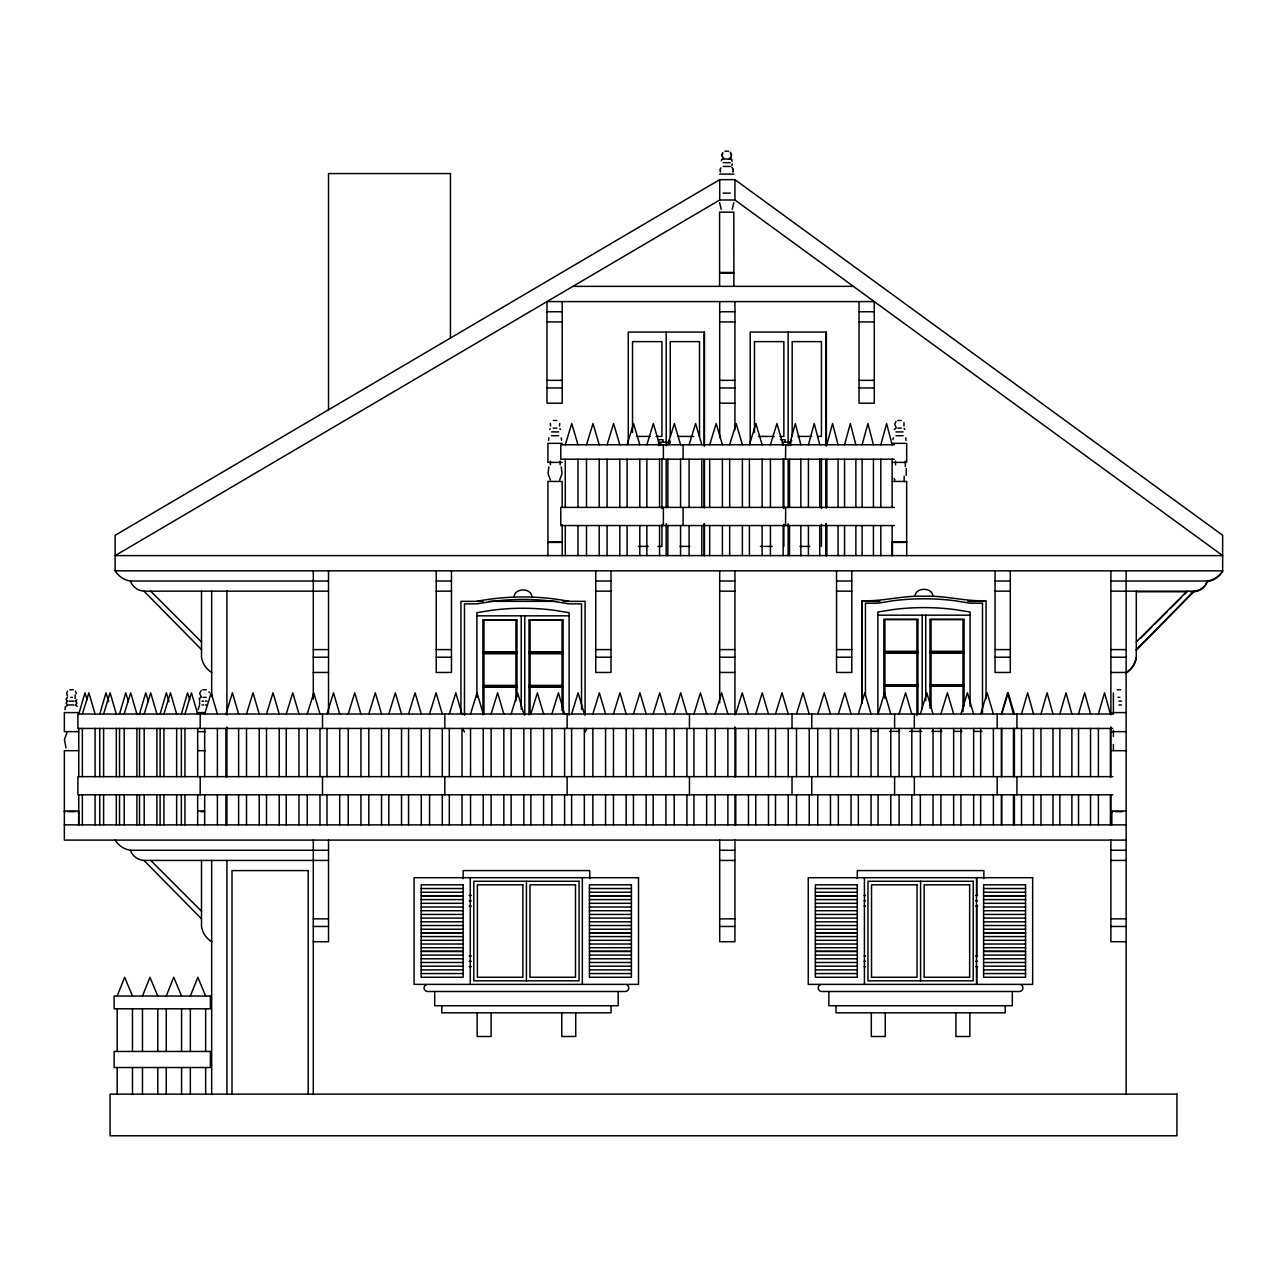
<?xml version="1.0" encoding="UTF-8"?>
<svg xmlns="http://www.w3.org/2000/svg" width="1287" height="1287" viewBox="0 0 1287 1287"><rect width="100%" height="100%" fill="white"/><g stroke="black" fill="none" stroke-linecap="round" stroke-linejoin="round"><path stroke-width="1.5" d="M514.14 597.104C514.012 587.628 531.998 587.628 531.869 597.104M915.105 596.444C914.977 586.969 932.978 586.969 932.834 596.444M733.815 202.654L732.19 209.331M550.321 423.423L550.611 425.981M561.55 440.395L561.261 437.821M720.318 169.401L720.318 171.139M722.087 155.904L722.844 152.59M721.991 155.035L722.377 153.33M731.434 155.904L730.26 152.188M733.204 171.139L733.204 169.401M892.937 439.527L893.323 437.821M906.048 440.395L905.758 437.821M721.235 160.746L721.91 159.395M732.206 161.245L731.209 159.105M906.241 475.337L906.241 468.484M789.526 444.771L795.318 423.568L800.836 444.771M808.429 444.771L814.221 423.568L819.739 444.771M826.753 444.771L832.544 423.568L838.078 444.771M844.545 444.771L850.337 423.568L855.871 444.771M862.129 444.771L867.921 423.568L873.439 444.771M880.823 444.771L886.614 423.568L892.132 444.771M1001.431 714.012L1007.576 692.824L1013.448 714.012M1021.508 714.012L1027.653 692.824L1033.525 714.012M1040.974 714.012L1047.119 692.824L1052.991 714.012M1059.861 714.012L1066.006 692.824L1071.878 714.012M1078.522 714.012L1084.668 692.824L1090.539 714.012M1098.39 714.012L1104.536 692.824L1110.408 714.012M78.78 714.012L84.99 692.824L87.146 699.887M99.775 714.012L106.001 692.824L108.703 701.656M119.53 714.012L125.74 692.824L128.459 701.656M139.527 714.012L145.737 692.824L148.439 701.656M160.119 714.012L166.329 692.824L169.031 701.656M181.354 714.012L187.564 692.824L189.736 699.887M82.368 714.012L88.867 692.824L95.077 714.012M103.603 714.012L110.103 692.824L116.313 714.012M124.195 714.012L130.695 692.824L136.905 714.012M144.192 714.012L150.692 692.824L156.901 714.012M163.932 714.012L170.447 692.824L176.657 714.012M184.942 714.012L191.457 692.824L197.667 714.012M204.681 714.012L211.181 692.824L217.39 714.012M225.917 714.012L232.416 692.824L238.626 714.012M246.509 714.012L253.008 692.824L259.218 714.012M266.506 714.012L273.005 692.824L279.215 714.012M286.245 714.012L292.76 692.824L298.97 714.012M307.255 714.012L313.771 692.824L319.98 714.012M326.995 714.012L333.494 692.824L339.704 714.012M348.23 714.012L354.729 692.824L360.939 714.012M368.822 714.012L375.321 692.824L381.531 714.012M388.819 714.012L395.318 692.824L401.528 714.012M408.558 714.012L415.074 692.824L421.283 714.012M429.568 714.012L436.084 692.824L442.294 714.012M449.308 714.012L455.807 692.824L462.017 714.012M470.543 714.012L477.043 692.824L483.252 714.012M548.841 466.827L548.037 473.648L550.434 480.067M565.266 444.771L571.766 423.568L577.976 444.771M491.135 714.012L497.635 692.824L503.844 714.012M586.502 444.771L593.001 423.568L599.211 444.771M511.132 714.012L517.631 692.824L523.841 714.012M607.094 444.771L613.593 423.568L619.819 444.771M530.871 714.012L537.387 692.824L543.597 714.012M627.091 444.771L633.59 423.568L639.8 444.771M551.882 714.012L558.381 692.824L564.607 714.012M646.846 444.771L653.346 423.568L659.555 444.771M571.621 714.012L578.12 692.824L584.33 714.012M667.84 444.771L674.356 423.568L680.566 444.771M592.857 714.012L599.356 692.824L605.566 714.012M689.092 444.771L695.591 423.568L701.801 444.771M613.449 714.012L619.948 692.824L626.158 714.012M709.684 444.771L716.183 423.568L722.393 444.771M633.445 714.012L639.945 692.824L646.154 714.012M729.665 444.771L736.18 423.568L742.39 444.771M653.185 714.012L659.7 692.824L665.91 714.012M749.42 444.771L755.919 423.568L762.129 444.771M674.195 714.012L680.694 692.824L686.92 714.012M770.43 444.771L776.93 423.568L783.139 444.771M693.934 714.012L700.434 692.824L706.643 714.012M715.17 714.012L721.669 692.824L727.879 714.012M735.762 714.012L742.261 692.824L748.471 714.012M755.759 714.012L762.258 692.824L768.468 714.012M775.498 714.012L782.013 692.824L788.223 714.012M796.508 714.012L803.008 692.824L809.217 714.012M817.744 714.012L824.259 692.824L830.469 714.012M838.352 714.012L844.851 692.824L851.061 714.012M858.332 714.012L864.832 692.824L871.058 714.012M878.088 714.012L884.587 692.824L890.797 714.012M899.098 714.012L905.598 692.824L911.807 714.012M920.334 714.012L926.833 692.824L933.043 714.012M940.926 714.012L947.425 692.824L953.635 714.012M960.922 714.012L967.422 692.824L973.632 714.012M980.662 714.012L987.177 692.824L993.387 714.012M1001.672 714.012L1008.188 692.824L1014.397 714.012M548.825 437.821L548.535 440.395M559.475 425.981L559.765 423.423M720.189 169.401L720.945 167.841M731.547 155.904L730.678 157.464M732.914 171.975L733.317 171.139M903.989 425.981L903.989 422.586M117.165 996.025L124.646 977.267L132.481 996.025M142.471 996.025L149.952 977.267L157.786 996.025M166.264 996.025L173.745 977.267L181.58 996.025M190.347 996.025L197.828 977.267L205.647 996.025M76.866 699.742L75.515 701.093M549.646 429.504L550.144 428.651M731.901 165.508L732.206 164.06M894.143 429.504L896.106 428.104M585.07 732.046L586.856 728.587M66.86 733.011L64.447 739.446L65.975 747.827M559.652 480.067L562.049 473.648L561.245 466.827M67.487 691.103L66.634 693.548L67.487 695.977M199.598 701.721L199.598 704.407M1136.292 649.597L1193.821 591.167A15.283 15.283 0 0 0 1207.399 581.016A21.654 21.654 0 0 0 1222.65 570.849L1222.65 535.295L734.941 179.665L719.706 179.665L115.154 535.295L115.154 570.849A21.654 21.654 0 0 0 130.389 581.016A15.283 15.283 0 0 0 143.983 591.167L201.512 649.597M1136.292 650.192L1193.821 591.763A15.283 15.283 0 0 0 1207.399 581.595A21.654 21.654 0 0 0 1222.65 571.444M1136.292 641.972L1187.081 591.167M1140.523 638.336L1151.801 627.042M1154.632 624.227L1167.325 611.518M1170.156 608.703L1181.45 597.409M1184.265 594.578L1187.081 591.763L1136.292 591.763M730.791 157.464L729.311 158.558M201.158 690.475L199.678 693.548L201.158 696.605M199.372 705.726L198.005 709.652M895.993 421.428L894.722 424.292L895.993 427.139M721.798 159.395L723.262 158.848M482.915 620.109L516.988 620.109L516.988 652.187L482.915 652.187L482.915 620.093L516.988 620.093M482.915 652.187L516.988 652.187M529.021 620.109L563.095 620.109L563.095 652.187L529.021 652.187L529.021 620.093L563.095 620.093M482.915 653.506L516.988 653.506L516.988 685.569L482.915 685.569L482.915 653.506L516.988 653.506M529.021 652.187L563.095 652.187M482.915 685.569L516.988 685.569M529.021 653.506L563.095 653.506L563.095 685.569L529.021 685.569L529.021 653.506L563.095 653.506M482.915 714.945L482.915 686.888L516.988 686.888L516.988 696.91M529.021 685.569L563.095 685.569M529.021 714.945L529.021 686.888L563.095 686.888L563.095 712.95M883.879 619.449L917.953 619.449L917.953 651.512L883.879 651.512L883.879 619.433L917.953 619.449M883.879 651.512L917.953 651.512M929.986 619.449L964.06 619.449L964.06 651.512L929.986 651.512L929.986 619.433L964.06 619.449M883.879 652.847L917.953 652.847L917.953 684.909L883.879 684.909L883.879 652.847L917.953 652.847M929.986 651.512L964.06 651.512M883.879 684.909L917.953 684.909M929.986 652.847L964.06 652.847L964.06 684.909L929.986 684.909L929.986 652.847L964.06 652.847M883.879 696.251L883.879 686.228L917.953 686.228L917.953 714.285M929.986 684.909L964.06 684.909M929.986 708.268L929.986 686.228L964.06 686.228L964.06 706.273M719.706 200L115.154 555.614L1222.65 555.614L734.941 200L719.706 200L719.706 179.665M67.407 697.409L66.007 699.259L67.407 701.093M67.407 701.222L66.007 703.072L67.407 704.906M75.515 704.906L76.93 703.072L75.515 701.222M67.905 704.97L65.251 707.078L64.961 709.652M476.898 601.335C507.271 595.479 538.754 595.479 569.111 601.335M724.919 151.222L728.587 151.222M723.149 158.848L731.724 159.395M723.149 162.661L730.131 162.661M723.149 166.457L730.26 166.457M719.594 174.083L733.928 174.083M723.149 193.13L730.26 193.13M719.594 272.49L733.88 272.49M719.594 273.15L733.815 273.15M572.892 286.357L853.394 286.357M546.975 311.76L562.21 311.76M719.706 311.76L734.941 311.76M859.04 311.76L874.291 311.76M546.975 321.927L562.21 321.927M719.706 321.927L734.941 321.927M859.04 321.927L874.291 321.927M546.975 380.341L562.21 380.341M719.706 380.341L734.941 380.341M859.04 380.341L874.291 380.341M546.975 387.966L562.21 387.966M719.706 387.966L734.941 387.966M859.04 387.966L874.291 387.966M719.706 403.201L734.941 403.201M553.265 420.479L556.821 420.479M897.763 420.479L901.318 420.479M553.265 428.104L556.821 428.104M897.763 428.104L901.318 428.104M551.608 431.901L558.606 431.901M895.993 431.901L903.104 431.901M551.48 435.714L558.606 435.714M895.993 435.714L903.104 435.714M636.47 436.422L650.176 436.422M656.064 436.422L661.936 436.422L661.936 341.634L632.544 341.634L632.544 432.464M678.056 436.422L693.661 436.422M758.397 436.422L774.066 436.422M779.938 436.422L783.863 436.422L783.863 341.634L754.472 341.634L754.472 432.464M798.02 436.422L811.679 436.422M817.535 436.422L821.444 436.422L821.444 341.634L792.181 341.634L792.181 436.422M780.533 439.704L784.99 439.704L784.99 442.149M791.811 440.524L790.685 440.524L790.685 445.415M669.883 442.149L660.633 442.149L660.633 445.415M790.685 442.149L782.56 442.149L782.56 445.415M562.162 443.339L547.924 443.339L547.924 462.387L562.162 462.387M892.438 443.339L906.659 443.339L906.659 462.387L892.438 462.387M894.385 444.771L560.778 444.771L560.778 459.202L894.385 459.202M892.438 481.435L906.659 481.435L906.659 542.406L892.438 542.406M894.385 507.4L560.778 507.4L560.778 525.546L894.385 525.546M547.924 541.747L562.21 541.747L562.21 555.614M547.924 542.406L562.162 542.406L562.162 524.71M638.432 546.396L648.23 546.396M658.027 546.396L661.936 546.396L661.936 524.485M680.003 546.396L689.752 546.396M760.36 546.396L772.103 546.396M799.983 546.396L809.732 546.396M115.154 570.849L1222.65 570.849M130.389 581.016L328.523 581.016M436.229 581.016L451.464 581.016M595.752 581.016L610.987 581.016M719.706 581.016L734.941 581.016M836.55 581.016L851.785 581.016M995.06 581.016L1010.295 581.016M1110.89 581.016L1207.415 581.016M143.983 591.167L328.523 591.167M436.229 591.167L451.464 591.167M595.752 591.167L610.987 591.167M719.706 591.167L734.941 591.167M836.55 591.167L851.785 591.167M995.06 591.167L1010.295 591.167M1110.89 591.167L1193.821 591.167M1190.459 591.763L1193.821 591.763M483.14 601.335L460.939 601.335L460.939 713.239M489.14 601.335L557.094 601.335M563.095 601.335L585.07 601.335L585.07 715.266M879.938 601.335L861.952 601.335L861.952 703.265M967.888 601.335L983.879 601.335M877.863 615.17L970.076 615.17M476.898 615.829L569.111 615.829M313.288 649.597L328.523 649.597M436.229 649.597L451.464 649.597M595.752 649.597L610.987 649.597M719.706 649.597L734.941 649.597M836.55 649.597L851.785 649.597M995.06 649.597L1010.295 649.597M1110.89 649.597L1126.125 649.597M313.288 657.223L328.523 657.223M436.229 657.223L451.464 657.223M595.752 657.223L610.987 657.223M719.706 657.223L734.941 657.223M836.55 657.223L851.785 657.223M995.06 657.223L1010.295 657.223M1110.89 657.223L1126.125 657.223M313.288 672.457L328.523 672.457M719.706 672.457L734.941 672.457M1110.89 672.457L1126.125 672.457A21.654 21.654 0 0 0 1136.292 657.223M883.879 686.228L917.953 686.228M929.986 686.228L964.06 686.228M482.915 686.888L516.988 686.888M529.021 686.888L563.095 686.888M69.691 689.735L73.246 689.735M202.735 689.735L206.29 689.735M1117.18 689.735L1120.736 689.735M70.576 697.345L72.345 697.345M201.078 697.345L199.292 698.31L199.598 700.611M202.96 697.345L206.226 697.345M1118.065 697.345L1119.835 697.345M68.951 701.158L73.97 701.158M201.995 701.158L203.587 701.158M205.421 701.158L207.014 701.158M1118.95 701.158L1121.46 701.158M68.951 704.97L73.97 704.97M201.995 704.97L203.587 704.97M205.421 704.97L206.29 704.97M1118.95 704.97L1121.46 704.97M78.571 712.596L64.35 712.596L64.35 731.643L78.571 731.643M197.394 712.596L205.421 712.596M1111.839 712.596L1126.061 712.596M1112.788 714.012L77.88 714.012L77.88 728.442L1112.788 728.442M871.476 731.386L877.509 731.386M889.574 731.386L899.613 731.386M909.668 731.386L921.733 731.386M931.772 731.386L941.827 731.386M953.892 731.386L961.92 731.386M973.986 731.386L982.029 731.386M197.635 731.643L205.421 731.643M1111.839 731.643L1126.061 731.643M78.571 750.691L64.35 750.691L64.35 840.105L1126.125 840.105M197.635 750.691L205.421 750.691M1111.839 750.691L1126.061 750.691M1112.788 776.656L77.88 776.656L77.88 794.803L1112.788 794.803M64.35 811.003L78.636 811.003L78.636 824.87M197.394 811.003L204.536 811.003M1126.125 811.003L1111.839 811.003L1111.839 824.87M64.35 811.663L65.299 811.663M67.905 811.663L75.016 811.663M77.622 811.663L78.571 811.663M200.949 811.663L204.504 811.663M1111.839 811.663L1112.788 811.663M1115.395 811.663L1122.505 811.663M64.35 824.87L1126.125 824.87M115.154 840.105A21.654 21.654 0 0 0 130.389 850.273L328.523 850.273M719.706 850.273L734.941 850.273M1110.89 850.273L1126.125 850.273M130.389 850.273A15.283 15.283 0 0 0 143.983 860.424L328.523 860.424M719.706 860.424L734.941 860.424M1110.89 860.424L1126.125 860.424M421.203 888.529L463.143 888.529M589.446 888.529L631.402 888.529M815.363 888.529L857.303 888.529M983.606 888.529L1025.546 888.529M421.203 892.229L463.143 892.229M589.446 892.229L631.402 892.229M815.363 892.229L857.303 892.229M983.606 892.229L1025.546 892.229M469.192 895.479L471.332 895.479M864.14 895.479L865.491 895.479M975.691 895.479L977.525 895.479M421.203 899.597L463.143 899.597M589.446 899.597L631.402 899.597M815.363 899.597L857.303 899.597M983.606 899.597L1025.546 899.597M469.24 900.82L471.332 900.82M864.14 900.82L865.491 900.82M975.691 900.82L977.525 900.82M421.203 903.313L463.143 903.313M589.446 903.313L631.402 903.313M815.363 903.313L857.303 903.313M983.606 903.313L1025.546 903.313M469.192 906.145L471.332 906.145M864.14 906.145L865.491 906.145M975.691 906.145L977.525 906.145M421.203 907.013L463.143 907.013M589.446 907.013L631.402 907.013M815.363 907.013L857.303 907.013M983.606 907.013L1025.546 907.013M421.203 910.713L463.143 910.729M589.446 910.713L631.402 910.729M815.363 910.729L857.303 910.713M983.606 910.713L1025.546 910.729M421.203 914.43L463.143 914.43M589.446 914.43L631.402 914.43M815.363 914.43L857.303 914.43M983.606 914.43L1025.546 914.43M421.203 918.098L463.143 918.098M589.446 918.098L631.402 918.098M815.363 918.098L857.303 918.098M983.606 918.098L1025.546 918.098M313.288 918.854L328.523 918.854M719.706 918.854L734.941 918.854M1110.89 918.854L1126.125 918.854M421.203 921.798L463.143 921.798M589.446 921.798L631.402 921.798M815.363 921.798L857.303 921.798M983.606 921.798L1025.546 921.798M421.203 925.514L463.143 925.514M589.446 925.514L631.402 925.514M815.363 925.514L857.303 925.514M983.606 925.514L1025.546 925.514M313.288 926.463L328.523 926.463M719.706 926.463L734.941 926.463M1110.89 926.463L1126.125 926.463M421.203 929.214L463.143 929.23M589.446 929.23L631.402 929.214M815.363 929.23L857.303 929.214M983.606 929.23L1025.546 929.214M421.203 936.582L463.143 936.582M589.446 936.582L631.402 936.582M815.363 936.582L857.303 936.582M983.606 936.582L1025.546 936.582M421.203 940.298L463.143 940.298M589.446 940.298L631.402 940.298M815.363 940.298L857.303 940.298M983.606 940.298L1025.546 940.298M313.288 941.714L328.523 941.714L328.523 840.105M1126.125 941.714L1110.89 941.714L1110.89 840.105M421.203 944.014L463.143 944.014M589.446 944.014L631.402 944.014M815.363 944.014L857.303 944.014M983.606 944.014L1025.546 944.014M421.203 947.715L463.143 947.699M589.446 947.715L631.402 947.699M815.363 947.715L857.303 947.699M983.606 947.715L1025.546 947.699M421.203 955.083L463.143 955.083M589.446 955.083L631.402 955.083M815.363 955.083L857.303 955.083M983.606 955.083L1025.546 955.083M469.192 955.935L471.332 955.935M864.14 955.935L865.491 955.935M975.691 955.935L977.525 955.935M421.203 958.799L463.143 958.783M589.446 958.783L631.402 958.799M815.363 958.783L857.303 958.799M983.606 958.799L1025.546 958.783M469.24 961.276L471.332 961.276M864.14 961.276L865.491 961.276M975.691 961.276L977.525 961.276M421.203 962.483L463.143 962.483M589.446 962.483L631.402 962.483M815.363 962.483L857.303 962.483M983.606 962.483L1025.546 962.483M421.203 966.199L463.143 966.183M589.446 966.183L631.402 966.199M815.363 966.199L857.303 966.183M983.606 966.199L1025.546 966.183M469.192 966.601L471.332 966.601M864.14 966.601L865.491 966.601M975.691 966.601L977.525 966.601M421.203 969.899L463.143 969.851M589.446 969.851L631.402 969.899M815.363 969.899L857.303 969.851M983.606 969.851L1025.546 969.899M421.203 973.567L463.143 973.567M589.446 973.567L631.402 973.567M815.363 973.567L857.303 973.567M983.606 973.567L1025.546 973.567M723.358 158.092L724.211 158.558M75.853 705.26L77.204 706.338M904.053 428.346L904.938 429.504M723.471 158.092L721.975 155.904M731.836 167.213L733.317 169.401M150.708 591.167L201.512 641.972M150.708 860.424L201.512 911.228M143.983 860.424L201.512 918.854M559.942 428.651L560.44 429.504M75.434 691.103L76.287 693.548M894.047 478.587L894.932 480.067M462.709 728.587L464.478 732.046M721.203 209.331L719.594 202.654M731.257 153.33L731.547 154.167M720.189 171.139L720.607 171.975M208.944 691.843L209.234 692.663M1136.292 591.167L1136.292 657.802A21.654 21.654 0 0 1 1126.125 673.053M1126.125 570.849L1126.125 1094.127M1113.416 692.824L1113.416 714.012M1113.416 730.453L1113.416 736.486M1113.416 744.513L1113.416 750.546M1110.89 570.849L1110.89 714.864M1110.89 726.865L1110.89 776.865M1110.89 794.867L1110.89 824.87M1110.408 728.442L1110.408 776.656M1110.408 794.803L1110.408 824.87M1098.39 728.442L1098.39 776.656M1098.39 794.803L1098.39 824.87M1090.539 728.442L1090.539 776.656M1090.539 794.803L1090.539 824.87M1078.522 728.442L1078.522 776.656M1078.522 794.803L1078.522 824.87M1071.878 728.442L1071.878 776.656M1071.878 794.803L1071.878 824.87M1059.861 728.442L1059.861 776.656M1059.861 794.803L1059.861 824.87M1052.991 728.442L1052.991 776.656M1052.991 794.803L1052.991 824.87M1040.974 728.442L1040.974 776.656M1040.974 794.803L1040.974 824.87M1033.525 728.442L1033.525 776.656M1033.525 794.803L1033.525 824.87M1021.508 728.442L1021.508 776.656M1021.508 794.803L1021.508 824.87M1016.923 714.012L1016.923 728.442M1016.923 776.656L1016.923 794.803M1014.397 728.442L1014.397 776.656M1014.397 794.803L1014.397 824.87M1013.448 728.442L1013.448 776.656M1013.448 794.803L1013.448 824.87M1012.322 991.505L1012.322 1005.726L828.86 1005.726L828.86 991.505M1010.295 570.849L1010.295 672.457L995.06 672.457L995.06 570.849M1005.211 1005.726L1005.211 1012.837L835.971 1012.837L835.971 1005.726M1001.672 728.442L1001.672 776.656M1001.672 794.803L1001.672 824.87M1001.431 728.442L1001.431 776.656M1001.431 794.803L1001.431 824.87M997.184 714.012L997.184 728.442M997.184 776.656L997.184 794.803M993.387 728.442L993.387 776.656M993.387 794.803L993.387 824.87M986.051 698.584L986.051 600.675C965.218 601.673 944.883 595.286 923.969 596.267C903.072 595.286 882.721 601.673 861.904 600.675L861.904 702.589M983.879 878.587L983.879 870.591L857.303 870.591L857.303 878.571M982.496 712.628L982.496 603.201L970.076 603.201L954.922 600.756A243.935 243.935 0 0 0 893.033 600.756L877.863 603.201L865.443 603.201L865.443 694.723M980.662 728.442L980.662 776.656M980.662 794.803L980.662 824.87M976.769 877.702L976.769 895.479M976.769 905.356L976.769 956.724M976.769 966.601L976.769 984.378M976.495 877.702L976.495 984.378M973.632 728.442L973.632 776.656M973.632 794.803L973.632 824.87M970.076 706.483L970.076 612.017L954.922 609.571A243.935 243.935 0 0 0 893.033 609.571L877.863 612.017L877.863 714.607M969.883 1012.837L969.883 1036.502L955.919 1036.502L955.919 1012.837M962.998 620.189L962.998 650.772M962.998 653.603L962.998 684.153M962.998 686.985L962.998 711.808M960.922 728.442L960.922 776.656M960.922 794.803L960.922 824.87M953.635 728.442L953.635 776.656M953.635 794.803L953.635 824.87M940.926 728.442L940.926 776.656M940.926 794.803L940.926 824.87M933.043 728.442L933.043 776.656M933.043 794.803L933.043 824.87M931.048 620.189L931.048 650.772M931.048 653.603L931.048 684.153M931.048 686.985L931.048 707.995M925.755 615.17L925.755 700.691M922.2 615.17L922.2 708.638M920.591 881.257L920.591 980.823M920.334 728.442L920.334 776.656M920.334 794.803L920.334 824.87M916.891 620.189L916.891 650.772M916.891 653.603L916.891 684.153M916.891 686.985L916.891 715.636M914.333 714.012L914.333 728.442M914.333 776.656L914.333 794.803M911.807 728.442L911.807 776.656M911.807 794.803L911.807 824.87M906.724 555.614L906.724 541.747L892.438 541.747L892.438 555.614M905.308 461.164L905.308 466.634M904.182 476.11L904.182 481.917M899.098 728.442L899.098 776.656M899.098 794.803L899.098 824.87M895.543 461.164L895.543 464.816M894.61 714.012L894.61 728.442M894.61 776.656L894.61 794.803M892.132 459.202L892.132 507.4M892.132 525.546L892.132 555.614M890.797 728.442L890.797 776.656M890.797 794.803L890.797 824.87M885.263 1012.837L885.263 1036.502L871.299 1036.502L871.299 1012.837M884.941 620.189L884.941 650.772M884.941 653.603L884.941 684.153M884.941 686.985L884.941 698.439M880.823 459.202L880.823 507.4M880.823 525.546L880.823 555.614M878.088 728.442L878.088 776.656M878.088 794.803L878.088 824.87M873.439 459.202L873.439 507.4M873.439 525.546L873.439 555.614M871.058 728.442L871.058 776.656M871.058 794.803L871.058 824.87M864.414 877.702L864.414 984.378M862.129 459.202L862.129 507.4M862.129 525.546L862.129 555.614M859.04 301.592L859.04 403.201L874.291 403.201L874.291 301.592L546.975 301.592L546.975 403.201L562.21 403.201L562.21 301.592M858.332 728.442L858.332 776.656M858.332 794.803L858.332 824.87M855.871 459.202L855.871 507.4M855.871 525.546L855.871 555.614M851.785 570.849L851.785 672.457L836.55 672.457L836.55 570.849M851.061 728.442L851.061 776.656M851.061 794.803L851.061 824.87M844.545 459.202L844.545 507.4M844.545 525.546L844.545 555.614M838.352 728.442L838.352 776.656M838.352 794.803L838.352 824.87M838.078 459.202L838.078 507.4M838.078 525.546L838.078 555.614M830.469 728.442L830.469 776.656M830.469 794.803L830.469 824.87M826.753 459.202L826.753 507.4M826.753 525.546L826.753 555.614M826.383 445.849L826.383 332.078L750.192 332.078L750.192 443.838M826.383 459.813L826.383 507.705M826.383 523.68L826.383 555.614M826.077 332.078L826.077 445.849M826.077 459.813L826.077 507.705M826.077 523.68L826.077 555.614M821.444 458.719L821.444 508.542M821.444 524.485L821.444 546.396M819.739 459.202L819.739 507.4M819.739 525.546L819.739 555.614M817.744 728.442L817.744 776.656M817.744 794.803L817.744 824.87M811.759 714.012L811.759 728.442M811.759 776.656L811.759 794.803M809.217 728.442L809.217 776.656M809.217 794.803L809.217 824.87M808.429 459.202L808.429 507.4M808.429 525.546L808.429 555.614M800.836 459.202L800.836 507.4M800.836 525.546L800.836 555.614M796.508 728.442L796.508 776.656M796.508 794.803L796.508 824.87M792.02 714.012L792.02 728.442M792.02 776.656L792.02 794.803M789.526 459.202L789.526 507.4M789.526 525.546L789.526 555.614M788.223 728.442L788.223 776.656M788.223 794.803L788.223 824.87M788.127 332.078L788.127 445.849M788.127 459.813L788.127 507.705M788.127 523.68L788.127 555.614M785.681 444.771L785.537 459.202M785.681 507.4L785.537 525.546M783.863 458.719L783.863 508.542M783.863 524.485L783.863 546.396M783.139 459.202L783.139 507.4M783.139 525.546L783.139 555.614M775.498 728.442L775.498 776.656M775.498 794.803L775.498 824.87M770.43 459.202L770.43 507.4M770.43 525.546L770.43 555.614M768.468 728.442L768.468 776.656M768.468 794.803L768.468 824.87M762.129 459.202L762.129 507.4M762.129 525.546L762.129 555.614M755.759 728.442L755.759 776.656M755.759 794.803L755.759 824.87M749.42 459.202L749.42 507.4M749.42 525.546L749.42 555.614M748.471 728.442L748.471 776.656M748.471 794.803L748.471 824.87M742.39 459.202L742.39 507.4M742.39 525.546L742.39 555.614M735.762 728.442L735.762 776.656M735.762 794.803L735.762 824.87M734.941 179.665L734.941 200M734.941 301.592L734.941 429.601M734.941 570.849L734.941 714.864M734.941 726.865L734.941 776.865M734.941 794.867L734.941 824.87M734.941 840.105L734.941 941.714L719.706 941.714L719.706 840.105M733.88 286.357L733.815 212.178L719.594 212.178L719.594 286.357M729.665 459.202L729.665 507.4M729.665 525.546L729.665 555.614M727.879 728.442L727.879 776.656M727.879 794.803L727.879 824.87M722.393 459.202L722.393 507.4M722.393 525.546L722.393 555.614M719.706 301.592L719.706 437.612M719.706 570.849L719.706 702.863M715.17 728.442L715.17 776.656M715.17 794.803L715.17 824.87M709.684 459.202L709.684 507.4M709.684 525.546L709.684 555.614M706.643 728.442L706.643 776.656M706.643 794.803L706.643 824.87M704.456 445.849L704.456 332.078L628.265 332.078L628.265 443.838M704.456 459.813L704.456 507.705M704.456 523.68L704.456 555.614M704.15 332.078L704.15 445.849M704.15 459.813L704.15 507.705M704.15 523.68L704.15 555.614M701.801 459.202L701.801 507.4M701.801 525.546L701.801 555.614M699.517 436.422L699.517 341.634L670.254 341.634L670.254 436.422M693.934 728.442L693.934 776.656M693.934 794.803L693.934 824.87M689.446 714.012L689.446 728.442M689.446 776.656L689.446 794.803M689.092 459.202L689.092 507.4M689.092 525.546L689.092 555.614M686.92 728.442L686.92 776.656M686.92 794.803L686.92 824.87M683.091 444.771L683.091 459.202M683.091 507.4L683.091 525.546M680.566 459.202L680.566 507.4M680.566 525.546L680.566 555.614M674.195 728.442L674.195 776.656M674.195 794.803L674.195 824.87M669.883 443.79L669.883 440.524L668.757 440.524L668.757 443.79M667.84 459.202L667.84 507.4M667.84 525.546L667.84 555.614M666.199 332.078L666.199 445.849M666.199 459.813L666.199 507.705M666.199 523.68L666.199 555.614M665.91 728.442L665.91 776.656M665.91 794.803L665.91 824.87M663.368 444.771L663.368 459.202M663.368 507.4L663.368 525.546M663.062 442.149L663.062 439.704L658.606 439.704L658.606 445.575M661.936 458.719L661.936 508.542M659.555 459.202L659.555 507.4M659.555 525.546L659.555 555.614M653.185 728.442L653.185 776.656M653.185 794.803L653.185 824.87M646.846 459.202L646.846 507.4M646.846 525.546L646.846 555.614M646.154 728.442L646.154 776.656M646.154 794.803L646.154 824.87M639.8 459.202L639.8 507.4M639.8 525.546L639.8 555.614M633.445 728.442L633.445 776.656M633.445 794.803L633.445 824.87M627.091 459.202L627.091 507.4M627.091 525.546L627.091 555.614M626.158 728.442L626.158 776.656M626.158 794.803L626.158 824.87M619.819 459.202L619.819 507.4M619.819 525.546L619.819 555.614M618.178 991.505L618.178 1005.726L434.7 1005.726L434.7 991.505M613.449 728.442L613.449 776.656M613.449 794.803L613.449 824.87M610.987 570.849L610.987 672.457L595.752 672.457L595.752 570.849M611.052 1005.726L611.052 1012.837L441.811 1012.837L441.811 1005.726M607.094 459.202L607.094 507.4M607.094 525.546L607.094 555.614M605.566 728.442L605.566 776.656M605.566 794.803L605.566 824.87M599.211 459.202L599.211 507.4M599.211 525.546L599.211 555.614M592.857 728.442L592.857 776.656M592.857 794.803L592.857 824.87M589.719 878.571L589.719 870.591L463.143 870.591L463.143 878.587M586.502 459.202L586.502 507.4M586.502 525.546L586.502 555.614M584.33 728.442L584.33 776.656M584.33 794.803L584.33 824.87M582.335 877.702L582.335 984.378M581.531 709.298L581.531 603.86L569.111 603.86L553.957 601.415A243.935 243.935 0 0 0 492.068 601.415L476.898 603.86L464.478 603.86L464.478 715.266M577.976 459.202L577.976 507.4M577.976 525.546L577.976 555.614M575.723 1012.837L575.723 1036.502L561.775 1036.502L561.775 1012.837M571.621 728.442L571.621 776.656M571.621 794.803L571.621 824.87M569.111 715.266L569.111 612.676L553.957 610.231A243.935 243.935 0 0 0 492.068 610.231L476.898 612.676L476.898 697.377M567.133 714.012L567.133 728.442M567.133 776.656L567.133 794.803M565.266 459.202L565.266 507.4M565.266 525.546L565.266 555.614M564.607 728.442L564.607 776.656M564.607 794.803L564.607 824.87M562.162 506.998L562.162 481.435L547.924 481.435L547.924 555.614M562.033 620.849L562.033 651.431M562.033 654.263L562.033 684.813M562.033 687.644L562.033 710.569M560.183 461.164L560.183 464.816M551.882 728.442L551.882 776.656M551.882 794.803L551.882 824.87M550.402 461.164L550.402 464.816M543.597 728.442L543.597 776.656M543.597 794.803L543.597 824.87M530.871 728.442L530.871 776.656M530.871 794.803L530.871 824.87M530.083 620.849L530.083 651.431M530.083 654.263L530.083 684.813M530.083 687.644L530.083 714.382M526.431 881.257L526.431 980.823M524.774 615.829L524.774 715.266M523.841 728.442L523.841 776.656M523.841 794.803L523.841 824.87M521.235 615.829L521.235 709.314M515.926 620.849L515.926 651.431M515.926 654.263L515.926 684.813M515.926 687.644L515.926 701.013M511.132 728.442L511.132 776.656M511.132 794.803L511.132 824.87M503.844 728.442L503.844 776.656M503.844 794.803L503.844 824.87M491.135 728.442L491.135 776.656M491.135 794.803L491.135 824.87M491.103 1012.837L491.103 1036.502L477.155 1036.502L477.155 1012.837M483.976 620.849L483.976 651.431M483.976 654.263L483.976 684.813M483.976 687.644L483.976 714.382M483.252 728.442L483.252 776.656M483.252 794.803L483.252 824.87M470.543 728.442L470.543 776.656M470.543 794.803L470.543 824.87M470.27 877.702L470.27 984.378M462.017 728.442L462.017 776.656M462.017 794.803L462.017 824.87M451.464 570.849L451.464 672.457L436.229 672.457L436.229 570.849M450.45 338.063L450.45 173.568L328.523 173.568L328.523 409.781M449.308 728.442L449.308 776.656M449.308 794.803L449.308 824.87M444.819 714.012L444.819 728.442M444.819 776.656L444.819 794.803M442.294 728.442L442.294 776.656M442.294 794.803L442.294 824.87M429.568 728.442L429.568 776.656M429.568 794.803L429.568 824.87M421.283 728.442L421.283 776.656M421.283 794.803L421.283 824.87M408.558 728.442L408.558 776.656M408.558 794.803L408.558 824.87M401.528 728.442L401.528 776.656M401.528 794.803L401.528 824.87M388.819 728.442L388.819 776.656M388.819 794.803L388.819 824.87M381.531 728.442L381.531 776.656M381.531 794.803L381.531 824.87M368.822 728.442L368.822 776.656M368.822 794.803L368.822 824.87M360.939 728.442L360.939 776.656M360.939 794.803L360.939 824.87M348.23 728.442L348.23 776.656M348.23 794.803L348.23 824.87M339.704 728.442L339.704 776.656M339.704 794.803L339.704 824.87M328.523 570.849L328.523 712.853M326.995 728.442L326.995 776.656M326.995 794.803L326.995 824.87M322.506 714.012L322.506 728.442M322.506 776.656L322.506 794.803M319.98 728.442L319.98 776.656M319.98 794.803L319.98 824.87M313.288 570.849L313.288 699.131M313.288 840.105L313.288 1094.127M308.204 1094.127L308.204 870.591L231.998 870.591L231.998 1094.127M307.255 728.442L307.255 776.656M307.255 794.803L307.255 824.87M298.97 728.442L298.97 776.656M298.97 794.803L298.97 824.87M286.245 728.442L286.245 776.656M286.245 794.803L286.245 824.87M279.215 728.442L279.215 776.656M279.215 794.803L279.215 824.87M266.506 728.442L266.506 776.656M266.506 794.803L266.506 824.87M259.218 728.442L259.218 776.656M259.218 794.803L259.218 824.87M246.509 728.442L246.509 776.656M246.509 794.803L246.509 824.87M238.626 728.442L238.626 776.656M238.626 794.803L238.626 824.87M226.914 590.846L226.914 715.009M226.914 726.994L226.914 776.93M226.914 794.899L226.914 824.87M226.914 860.424L226.914 1094.127M225.917 728.442L225.917 776.656M225.917 794.803L225.917 824.87M217.39 728.442L217.39 776.656M217.39 794.803L217.39 824.87M211.679 591.167L211.679 696.524M211.679 860.424L211.679 1094.127M205.647 1008.799L205.647 1051.463M205.647 1067.518L205.647 1094.127M204.681 728.442L204.681 776.656M204.681 794.803L204.681 824.87M201.512 591.167L201.512 657.223A21.654 21.654 0 0 0 211.679 672.457M201.512 860.424L201.512 926.463A21.654 21.654 0 0 0 211.679 941.714M200.193 714.012L200.193 728.442M200.193 776.656L200.193 794.803M197.667 728.442L197.667 776.656M197.667 794.803L197.667 824.87M190.347 1008.799L190.347 1051.463M190.347 1067.518L190.347 1094.127M184.942 728.442L184.942 776.656M184.942 794.803L184.942 824.87M181.58 1008.799L181.58 1051.463M181.58 1067.518L181.58 1094.127M181.354 728.442L181.354 776.656M181.354 794.803L181.354 824.87M176.657 728.442L176.657 776.656M176.657 794.803L176.657 824.87M166.264 1008.799L166.264 1051.463M166.264 1067.518L166.264 1094.127M163.932 728.442L163.932 776.656M163.932 794.803L163.932 824.87M160.119 728.442L160.119 776.656M160.119 794.803L160.119 824.87M157.786 1008.799L157.786 1051.463M157.786 1067.518L157.786 1094.127M156.901 728.442L156.901 776.656M156.901 794.803L156.901 824.87M144.192 728.442L144.192 776.656M144.192 794.803L144.192 824.87M142.471 1008.799L142.471 1051.463M142.471 1067.518L142.471 1094.127M139.527 728.442L139.527 776.656M139.527 794.803L139.527 824.87M136.905 728.442L136.905 776.656M136.905 794.803L136.905 824.87M132.481 1008.799L132.481 1051.463M132.481 1067.518L132.481 1094.127M124.195 728.442L124.195 776.656M124.195 794.803L124.195 824.87M119.53 728.442L119.53 776.656M119.53 794.803L119.53 824.87M117.165 1008.799L117.165 1051.463M117.165 1067.518L117.165 1094.127M116.313 728.442L116.313 776.656M116.313 794.803L116.313 824.87M103.603 728.442L103.603 776.656M103.603 794.803L103.603 824.87M99.775 728.442L99.775 776.656M99.775 794.803L99.775 824.87M95.077 728.442L95.077 776.656M95.077 794.803L95.077 824.87M82.368 728.442L82.368 776.656M82.368 794.803L82.368 824.87M78.78 728.442L78.78 776.656M78.78 794.803L78.78 824.87M75.161 694.755L75.161 698.616M1021.218 984.861A3.555 3.555 0 0 1 1019.433 991.505L821.75 991.505A3.555 3.555 0 0 1 820.816 984.507M627.059 984.861A3.555 3.555 0 0 1 625.289 991.505L427.59 991.505A3.555 3.555 0 0 1 426.673 984.507M638.513 877.702L414.092 877.702L414.092 984.378L638.513 984.378L638.513 877.702M1032.657 877.702L808.252 877.702L808.252 984.378L1032.657 984.378L1032.657 877.702M579.053 881.257L473.825 881.257L473.825 980.823L579.053 980.823L579.053 881.257M973.213 881.257L867.969 881.257L867.969 980.823L973.213 980.823L973.213 881.257M463.143 884.812L421.203 884.812L421.203 977.267L463.143 977.267L463.143 884.812M522.876 884.812L477.38 884.812L477.38 977.267L522.876 977.267L522.876 884.812M575.498 884.812L529.987 884.812L529.987 977.267L575.498 977.267L575.498 884.812M631.402 884.812L589.446 884.812L589.446 977.267L631.402 977.267L631.402 884.812M857.303 884.812L815.363 884.812L815.363 977.267L857.303 977.267L857.303 884.812M917.036 884.812L871.524 884.812L871.524 977.267L917.036 977.267L917.036 884.812M969.658 884.812L924.146 884.812L924.146 977.267L969.658 977.267L969.658 884.812M1025.546 884.812L983.606 884.812L983.606 977.267L1025.546 977.267L1025.546 884.812M463.143 895.881L421.203 895.881L463.143 895.929M631.402 895.881L589.446 895.881L631.402 895.929M857.303 895.881L815.363 895.881L857.303 895.929M1025.546 895.881L983.606 895.881L1025.546 895.929M463.143 932.882L421.203 932.882L463.143 932.93M631.402 932.882L589.446 932.882L631.402 932.93M857.303 932.882L815.363 932.882L857.303 932.93M1025.546 932.882L983.606 932.882L1025.546 932.93M463.143 951.366L421.203 951.366L463.143 951.415M631.402 951.366L589.446 951.366L631.402 951.415M857.303 951.366L815.363 951.366L857.303 951.415M1025.546 951.366L983.606 951.366L1025.546 951.415M210.392 996.025L114.125 996.025L114.125 1008.799L210.392 1008.799L210.392 996.025M210.392 1051.463L114.125 1051.463L114.125 1067.518L210.392 1067.518L210.392 1051.463M1176.929 1094.127L110.071 1094.127L110.071 1135.777L1176.929 1135.777L1176.929 1094.127"/></g></svg>
